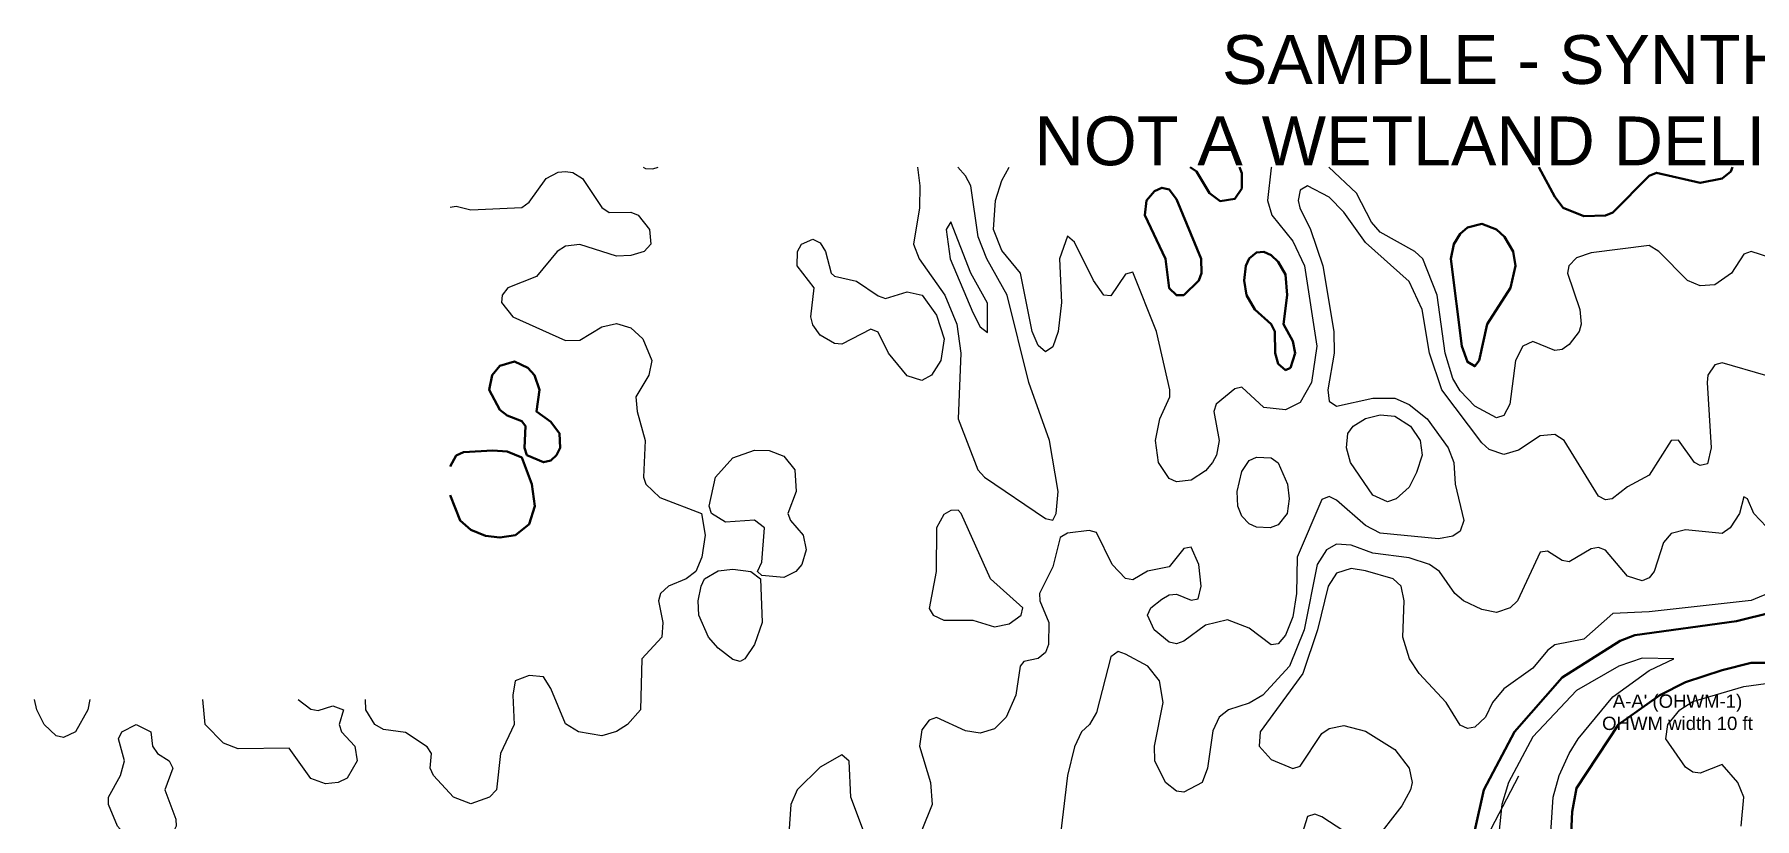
# Model space of a CAD drawing. Extents: x 6810325 to 6812275, y 1878569 to 1880689.
# Drawn here: x 6810333 to 6811108, y 1880336 to 1880689 of the extents above; entities that cross this region are included whole.
import ezdxf

# ---------------------------------------------------------------- set-up
doc = ezdxf.new("R2010")
doc.units = 21
doc.header["$LTSCALE"] = 10
doc.header["$MEASUREMENT"] = 0
for name, color, linetype, lineweight in [('ANNO-LABELS', 7, 'CONTINUOUS', 18), ('ANNO-SAMPLE', 1, 'CONTINUOUS', 35), ('TOPO-CONTOUR-MAJOR', 34, 'CONTINUOUS', 30), ('TOPO-CONTOUR-MINOR', 36, 'CONTINUOUS', 13)]:
    doc.layers.add(name, color=color, linetype=linetype, lineweight=lineweight)
doc.styles.add('LABEL', font='arial.ttf')

msp = doc.modelspace()

# ---------------------------------------------------------------- linework, layer by layer
at = {"layer": 'ANNO-LABELS'}
msp.add_lwpolyline([(6811001.94, 1880354.73), (6810939.4, 1880235.1)], dxfattribs=at)
at = {"layer": 'TOPO-CONTOUR-MAJOR'}
for points, elevation in [([(6810876.1, 1880629.41), (6810877.15, 1880626.6), (6810877.15, 1880619.77), (6810873.87, 1880615.1), (6810867.31, 1880614.1), (6810862.48, 1880617.64), (6810856.66, 1880627.48), (6810853.78, 1880629.41)], 205), ([(6811098.33, 1880629.41), (6811097.58, 1880627.48), (6811093.68, 1880624.26), (6811083.84, 1880622.29), (6811064.16, 1880626.87), (6811060.88, 1880625.51), (6811044.47, 1880608.88), (6811041.19, 1880607.62), (6811031.35, 1880607.35), (6811022.07, 1880611.07), (6811018.23, 1880616.04), (6811011.06, 1880629.41)], 205), ([(6810520.11, 1880494.44), (6810522.82, 1880499.45), (6810526.1, 1880500.86), (6810539.22, 1880501.68), (6810545.79, 1880501.2), (6810552.35, 1880498.48), (6810556.88, 1880486.4), (6810558.3, 1880476.56), (6810555.63, 1880468.41), (6810549.55, 1880463.44)], 205), ([(6810549.55, 1880463.44), (6810542.5, 1880462.34), (6810535.94, 1880463.12), (6810529.38, 1880465.87), (6810524.52, 1880470), (6810520.11, 1880481.44)], 205), ([(6811116.65, 1880428.8), (6811100.25, 1880424.71), (6811054.31, 1880418.41), (6811047.75, 1880415.8), (6811021.51, 1880399.26), (6811000.07, 1880374.85), (6810986.21, 1880348.61), (6810982.14, 1880330.51)], 200), ([(6811024.9, 1880312.52), (6811026.14, 1880338.77), (6811028.07, 1880349.43), (6811047.04, 1880378.14), (6811065.57, 1880391.26), (6811077.28, 1880397.25), (6811093.68, 1880402.61), (6811106.81, 1880405.89), (6811119.93, 1880405.93)], 200)]:
    msp.add_lwpolyline(points, dxfattribs=dict(at, elevation=elevation))
at = {"layer": 'TOPO-CONTOUR-MAJOR', "elevation": 205}
for points in [[(6810850.92, 1880571.7), (6810847.62, 1880571.65), (6810844.34, 1880574.76), (6810842.6, 1880588.11), (6810833.36, 1880607.79), (6810834.17, 1880614.36), (6810837.78, 1880618.5), (6810841.06, 1880620.07), (6810844.34, 1880619.38), (6810847.62, 1880614.88), (6810858.76, 1880588.11), (6810858.92, 1880581.55), (6810857.71, 1880578.27)], [(6810984.15, 1880542.18), (6810982.14, 1880539.6), (6810978.86, 1880541.57), (6810976.27, 1880548.74), (6810971.33, 1880588.11), (6810972.69, 1880594.67), (6810975.57, 1880599.36), (6810978.86, 1880602.15), (6810985.42, 1880603.76), (6810991.98, 1880601.3), (6810995.57, 1880597.95), (6810999.48, 1880591.39), (6811000.49, 1880584.83), (6810998.26, 1880574.99), (6810987.81, 1880558.58)], [(6810898.98, 1880538.9), (6810896.83, 1880537.86), (6810893.55, 1880540.71), (6810892.09, 1880545.46), (6810891.96, 1880555.3), (6810890.35, 1880558.58), (6810883, 1880565.14), (6810879.16, 1880571.7), (6810878.14, 1880578.27), (6810878.96, 1880584.83), (6810880.43, 1880588.16), (6810883.71, 1880590.95), (6810886.99, 1880591.19), (6810890.27, 1880589.76), (6810893.55, 1880586.76), (6810896.83, 1880581.06), (6810897.58, 1880571.7), (6810895.94, 1880558.58), (6810900.12, 1880550.94), (6810901.16, 1880545.46)], [(6810568.03, 1880499.53), (6810565.47, 1880497.19), (6810562.19, 1880496.37), (6810554.63, 1880499.53), (6810553.56, 1880502.81), (6810554.04, 1880512.65), (6810552.35, 1880514.85), (6810545.79, 1880517.35), (6810542.5, 1880520.02), (6810537.65, 1880529.05), (6810538.91, 1880535.62), (6810542.5, 1880539.79), (6810549.07, 1880541.75), (6810555.14, 1880538.9), (6810558.02, 1880535.62), (6810560.3, 1880529.05), (6810559.03, 1880519.21), (6810565.47, 1880514.59), (6810569.37, 1880509.37), (6810569.63, 1880502.81)]]:
    msp.add_lwpolyline(points, close=True, dxfattribs=at)
at = {"layer": 'TOPO-CONTOUR-MINOR'}
for points, elevation in [([(6810520.11, 1880611.27), (6810522.82, 1880611.74), (6810529.38, 1880610.17), (6810552.35, 1880611.14), (6810555.63, 1880613.55), (6810563.34, 1880624.2), (6810568.75, 1880627.1), (6810572.03, 1880627.47), (6810575.31, 1880626.96), (6810579.72, 1880624.2), (6810588.44, 1880611.13), (6810591.72, 1880608.91), (6810601.56, 1880609.08), (6810604.77, 1880607.79), (6810609.89, 1880601.23), (6810610.54, 1880594.67), (6810607.54, 1880591.39), (6810601.56, 1880589.6), (6810595, 1880589.28), (6810578.59, 1880594.48), (6810572.03, 1880593.73), (6810568.23, 1880591.39), (6810558.91, 1880580.15), (6810545.99, 1880574.99), (6810543.5, 1880571.7), (6810543.22, 1880568.42), (6810548.25, 1880561.86), (6810572.03, 1880551.16), (6810578.59, 1880551.42), (6810588.44, 1880557.46), (6810595, 1880558.92), (6810601.56, 1880556.9), (6810606.95, 1880552.02), (6810611.04, 1880542.18), (6810609.58, 1880535.62), (6810603.85, 1880525.77), (6810604.34, 1880519.21), (6810608.02, 1880506.09), (6810607.17, 1880489.68), (6810608.23, 1880486.4), (6810614.68, 1880480.41), (6810633.47, 1880473.28), (6810635.01, 1880463.44), (6810633.52, 1880453.59), (6810630.82, 1880447.03), (6810626.45, 1880443.75), (6810618.58, 1880440.47), (6810614.96, 1880437.19), (6810614, 1880433.91), (6810615.91, 1880424.07), (6810615.48, 1880417.51), (6810606.44, 1880407.66), (6810605.86, 1880384.7), (6810599.96, 1880378.14), (6810595, 1880375.01), (6810588.44, 1880373), (6810577.93, 1880374.85), (6810572.03, 1880378.33), (6810565.47, 1880394.39), (6810562.19, 1880399.52), (6810555.63, 1880400.2), (6810549.41, 1880397.82), (6810548.26, 1880391.26), (6810548.92, 1880378.14), (6810542.71, 1880365.01), (6810540.87, 1880348.61), (6810537.77, 1880345.33)], 204), ([(6810607.11, 1880629.41), (6810608.12, 1880628.79), (6810611.4, 1880628.57), (6810613.81, 1880629.41)], 203), ([(6810730.78, 1880629.41), (6810731.89, 1880620.92), (6810731.7, 1880611.07), (6810729.02, 1880594.67), (6810731.61, 1880588.11), (6810743.17, 1880571.7), (6810748.55, 1880558.58), (6810750.42, 1880545.46), (6810749.18, 1880515.93), (6810758.01, 1880492.96), (6810760.97, 1880489.68), (6810788.57, 1880471.01), (6810791.85, 1880470.28), (6810793.41, 1880473.28), (6810794.22, 1880483.12), (6810790.33, 1880506.09), (6810780.97, 1880532.33), (6810771.24, 1880571.7), (6810762.09, 1880588.11), (6810758.16, 1880597.95), (6810754.85, 1880620.92), (6810752.48, 1880625.5), (6810749.02, 1880629.41)], 203), ([(6810890.53, 1880629.41), (6810890.27, 1880629.06), (6810888.73, 1880614.36), (6810890.59, 1880607.79), (6810900.12, 1880596.05), (6810905.37, 1880584.83), (6810910.99, 1880548.74), (6810908.46, 1880532.33), (6810903.4, 1880523.28), (6810896.83, 1880520.03), (6810886.99, 1880521.08), (6810877.15, 1880530.18), (6810873.87, 1880529.38), (6810865.56, 1880522.49), (6810864.43, 1880519.21), (6810866.89, 1880506.09), (6810865.75, 1880499.53), (6810863.88, 1880496.25), (6810860.75, 1880492.45), (6810854.18, 1880488.24), (6810847.62, 1880487.54), (6810844.34, 1880489.03), (6810839.59, 1880496.25), (6810838.15, 1880506.09), (6810840.14, 1880515.93), (6810844.69, 1880525.77), (6810844.62, 1880529.05), (6810838.67, 1880555.3), (6810827.94, 1880581.99), (6810824.66, 1880581.07), (6810818.09, 1880571.36), (6810814.81, 1880571.63), (6810810.24, 1880578.27), (6810801.69, 1880595.52), (6810798.41, 1880598.3), (6810794.94, 1880588.11), (6810795.78, 1880568.42), (6810794.3, 1880555.3), (6810791.85, 1880548.44), (6810788.57, 1880546.08), (6810785.29, 1880549.05), (6810782.58, 1880555.3), (6810777.21, 1880581.55), (6810768.88, 1880591.75), (6810765.15, 1880601.23), (6810765.98, 1880614.36), (6810768.88, 1880623.43), (6810772.09, 1880629.41)], 204), ([(6811119.93, 1880587.12), (6811106.81, 1880591.33), (6811103.53, 1880590.21), (6811097.93, 1880581.55), (6811090.4, 1880576.32), (6811083.84, 1880575.86), (6811078.16, 1880578.27), (6811065.19, 1880591.39), (6811060.88, 1880594.01), (6811034.63, 1880590.77), (6811028.07, 1880588.49), (6811024.66, 1880584.83), (6811024.01, 1880581.55), (6811029.49, 1880565.14), (6811030.14, 1880558.58), (6811029.24, 1880555.3), (6811024.79, 1880549.41), (6811021.51, 1880547.21), (6811018.23, 1880546.79), (6811008.38, 1880550.71), (6811003.77, 1880548.74), (6811000.57, 1880542.18), (6810997.98, 1880522.49), (6810995.26, 1880517.38), (6810991.98, 1880516.4), (6810982.14, 1880521.6), (6810975.57, 1880528.56), (6810972.29, 1880534.14), (6810968.79, 1880545.46), (6810965.15, 1880571.7), (6810958.8, 1880588.11), (6810955.15, 1880591.39), (6810939.49, 1880600.08), (6810935.57, 1880604.51), (6810928.8, 1880617.64), (6810916.36, 1880629.41)], 204), ([(6811113.37, 1880535.52), (6811093.68, 1880541.1), (6811090.4, 1880540.32), (6811087.24, 1880535.62), (6811086.96, 1880532.33), (6811088.85, 1880502.81), (6811087.12, 1880495.69), (6811083.84, 1880494.89), (6811081.29, 1880496.25), (6811074, 1880506.29), (6811070.72, 1880506.18), (6811060.88, 1880490.55), (6811051.03, 1880485.26), (6811044.18, 1880479.84), (6811041.19, 1880479.32), (6811037.91, 1880481.09), (6811022.53, 1880506.09), (6811018.23, 1880508.85), (6811011.66, 1880508.26), (6811001.82, 1880501.76), (6810995.26, 1880499.88), (6810988.7, 1880502.02), (6810985.42, 1880505.04), (6810967.32, 1880529.05), (6810961.78, 1880545.46), (6810958.47, 1880565.14), (6810952.61, 1880577.89), (6810932.92, 1880595.46), (6810923.08, 1880609.08), (6810916.52, 1880615.92), (6810906.76, 1880620.92), (6810903.4, 1880619), (6810902.53, 1880614.36), (6810903.31, 1880611.07), (6810908.13, 1880601.23), (6810913.63, 1880584.83), (6810918.65, 1880555.3), (6810918.68, 1880545.46), (6810915.89, 1880529.05), (6810916.52, 1880523.86), (6810919.8, 1880521.56), (6810936.2, 1880525.28), (6810946.05, 1880525.29), (6810952.61, 1880522.33), (6810960.71, 1880515.93), (6810970.21, 1880502.81), (6810972.79, 1880496.25), (6810973.38, 1880486.4), (6810977.25, 1880470), (6810975.57, 1880465.32), (6810972.29, 1880462.97), (6810965.73, 1880461.84), (6810939.49, 1880464.41), (6810932.92, 1880467.75), (6810919.8, 1880479.28), (6810916.52, 1880480.9), (6810913.24, 1880479.58), (6810901.99, 1880453.59), (6810901.8, 1880437.19), (6810900.12, 1880426.68), (6810896.83, 1880418.43), (6810893.55, 1880414.54), (6810890.27, 1880414.05), (6810880.43, 1880421.55), (6810870.59, 1880425.32), (6810860.75, 1880422.88), (6810850.9, 1880415.65), (6810847.62, 1880414.52), (6810844.34, 1880415.16), (6810837.58, 1880420.79), (6810834.56, 1880427.35), (6810836.05, 1880430.63), (6810841.06, 1880434.6), (6810844.34, 1880436.59), (6810847.62, 1880436.88), (6810854.18, 1880434.11), (6810857.46, 1880434.73), (6810858.82, 1880440.47), (6810857.78, 1880450.31), (6810854.18, 1880458.02), (6810850.9, 1880457.44), (6810844.34, 1880449.22), (6810834.5, 1880447.16), (6810827.94, 1880443.25), (6810824.66, 1880443.96), (6810818.6, 1880450.31), (6810811.53, 1880464.72), (6810808.25, 1880465.56), (6810798.41, 1880464.39), (6810795.13, 1880462.44), (6810791.85, 1880449.15), (6810785.85, 1880437.19), (6810786.04, 1880433.91), (6810790.08, 1880424.07), (6810789.92, 1880414.22), (6810788.57, 1880410.61), (6810785.29, 1880407.82), (6810778.72, 1880406.46), (6810777.09, 1880404.38), (6810775.2, 1880391.26), (6810770.79, 1880381.42), (6810765.6, 1880376.1), (6810759.04, 1880374.18), (6810752.48, 1880375.26), (6810739.35, 1880381.28), (6810736.07, 1880380.02), (6810732.79, 1880375.69), (6810731.67, 1880368.29), (6810736.74, 1880351.89), (6810737.45, 1880342.05), (6810732.79, 1880330.44)], 203), ([(6811116.65, 1880464.24), (6811108.01, 1880473.28), (6811105.16, 1880479.84), (6811103.53, 1880480.78), (6811101.63, 1880473.28), (6811097.29, 1880466.72), (6811093.68, 1880464.26), (6811077.28, 1880465.81), (6811070.72, 1880464.16), (6811067.22, 1880460.16), (6811063.12, 1880447.03), (6811060.88, 1880444.19), (6811057.6, 1880442.83), (6811051.03, 1880444.98), (6811041.19, 1880456.7), (6811037.91, 1880457.86), (6811034.63, 1880457.37), (6811024.79, 1880451.44), (6811021.51, 1880452.06), (6811014.94, 1880456.3), (6811011.66, 1880455.79), (6811001.49, 1880433.91), (6810998.16, 1880430.63), (6810991.98, 1880428.55), (6810985.42, 1880430.01), (6810977.15, 1880433.91), (6810973.14, 1880437.19), (6810966.21, 1880447.03), (6810961.79, 1880450.31), (6810952.61, 1880453.17), (6810936.2, 1880455.4), (6810926.36, 1880459), (6810919.8, 1880459.41), (6810915.3, 1880456.88), (6810911.02, 1880450.31), (6810905.24, 1880420.79), (6810898.66, 1880404.38), (6810886.56, 1880391.26), (6810880.43, 1880387.76), (6810871.06, 1880384.7), (6810866.84, 1880381.42), (6810864.03, 1880375.31), (6810861.56, 1880358.45), (6810859.16, 1880351.89), (6810850.9, 1880347.59), (6810847.62, 1880348.03), (6810842.64, 1880351.89), (6810837.79, 1880361.73), (6810837.72, 1880368.29), (6810841.66, 1880387.98), (6810839.9, 1880397.82), (6810834.65, 1880404.38), (6810824.66, 1880409.82), (6810821.38, 1880410.95), (6810818.09, 1880408.58), (6810811.53, 1880383.53), (6810808.38, 1880378.14), (6810804.77, 1880374.85), (6810801.69, 1880367.98), (6810798.49, 1880355.17), (6810794.58, 1880322.36)], 202), ([(6811116.65, 1880438.03), (6811106.81, 1880434.07), (6811060.88, 1880428.89), (6811044.47, 1880428.13), (6811031.35, 1880416.56), (6811018.23, 1880413.99), (6811014.94, 1880411.49), (6811008.38, 1880403.51), (6810995.26, 1880394.21), (6810990.23, 1880387.98), (6810987.03, 1880381.42), (6810982.14, 1880376.91), (6810978.86, 1880376.26), (6810975.57, 1880377.87), (6810969.33, 1880387.98), (6810957.04, 1880401.1), (6810952.67, 1880407.66), (6810949.76, 1880417.51), (6810950.26, 1880433.91), (6810948.91, 1880440.47), (6810945.42, 1880443.75), (6810932.92, 1880447.31), (6810926.36, 1880448.38), (6810919.8, 1880446.38), (6810916.09, 1880440.47), (6810911.3, 1880420.79), (6810904.63, 1880401.1), (6810885.39, 1880374.85), (6810884.89, 1880368.29), (6810890.27, 1880362.28), (6810900.12, 1880358.26), (6810903.4, 1880359.37), (6810913.24, 1880373.97), (6810916.52, 1880376.26), (6810923.08, 1880377.72), (6810932.92, 1880375.15), (6810946.05, 1880366.86), (6810952.61, 1880358.45), (6810953.92, 1880351.89), (6810953.16, 1880348.61), (6810949.33, 1880341.36), (6810936.2, 1880324.53)], 201), ([(6811015.5, 1880315.8), (6811017.5, 1880345.33), (6811020.2, 1880355.17), (6811024.81, 1880365.01), (6811028.83, 1880371.57), (6811044.47, 1880390.6), (6811060.88, 1880402.43), (6811071.9, 1880407.66), (6811057.6, 1880408.04), (6811047.11, 1880404.38), (6811028.07, 1880393.46), (6811008.38, 1880372.57), (6810997.38, 1880351.89), (6810994.4, 1880342.05), (6810992.95, 1880328.92)], 199), ([(6811102.38, 1880332.2), (6811103.52, 1880345.33), (6811100.78, 1880351.89), (6811093.68, 1880360.13), (6811083.84, 1880356.14), (6811080.56, 1880356.61), (6811077.28, 1880358.87), (6811068.4, 1880371.57), (6811069.29, 1880378.14), (6811074.62, 1880384.7), (6811080.56, 1880388.54), (6811103.53, 1880395.27), (6811113.37, 1880396.55)], 201), ([(6810351.12, 1880374.85), (6810345.65, 1880372.26), (6810342.37, 1880373.05), (6810336.92, 1880378.14), (6810333.58, 1880384.7), (6810332.52, 1880389.41)], 204), ([(6810357.56, 1880389.41), (6810356.57, 1880384.7), (6810351.12, 1880374.85)], 204), ([(6810451.55, 1880389.41), (6810457.2, 1880384.97), (6810460.48, 1880384.43), (6810467.05, 1880386.48), (6810471.9, 1880384.7), (6810469.91, 1880378.14), (6810470.96, 1880374.85), (6810477.1, 1880368.29), (6810478.03, 1880361.73), (6810473.61, 1880353.88), (6810469.6, 1880351.89), (6810463.76, 1880351.39), (6810457.2, 1880353.75), (6810447.36, 1880367.36), (6810424.39, 1880367.2), (6810417.83, 1880369.7), (6810409.54, 1880378.14), (6810408.45, 1880389.41)], 204), ([(6810537.77, 1880345.33), (6810529.38, 1880342.26), (6810521.47, 1880345.33), (6810512.58, 1880355.17), (6810511.08, 1880358.45), (6810511.56, 1880365.01), (6810509.7, 1880367.99), (6810499.85, 1880374.5), (6810490.01, 1880375.84), (6810485.99, 1880378.14), (6810481.98, 1880384.7), (6810481.91, 1880389.41)], 204), ([(6810706.89, 1880328.92), (6810700.8, 1880345.33), (6810699.98, 1880361.52), (6810696.7, 1880364.48), (6810686.86, 1880358.84), (6810676.56, 1880348.61), (6810673.69, 1880342.05), (6810672.77, 1880328.92)], 203), ([(6810929.64, 1880325.82), (6810913.24, 1880336.48), (6810909.96, 1880337.71), (6810906.68, 1880336.61), (6810904.35, 1880328.92)], 201)]:
    msp.add_lwpolyline(points, dxfattribs=dict(at, elevation=elevation))
for points, elevation in [([(6810762.32, 1880554.88), (6810762.32, 1880567.99), (6810754.83, 1880581.55), (6810745.92, 1880604.74), (6810743.7, 1880601.23), (6810745.48, 1880588.11), (6810755.76, 1880563.87), (6810759.04, 1880557.46)], 202), ([(6810737.14, 1880535.62), (6810732.79, 1880533.22), (6810726.23, 1880535.24), (6810717.8, 1880545.46), (6810713.11, 1880554.98), (6810709.83, 1880556.32), (6810696.7, 1880549.55), (6810693.42, 1880549.82), (6810686.86, 1880553.62), (6810683.58, 1880558.33), (6810682.74, 1880561.86), (6810684.25, 1880574.99), (6810676.5, 1880584.83), (6810676.64, 1880591.39), (6810678.55, 1880594.67), (6810683.58, 1880596.85), (6810686.86, 1880595.27), (6810689.32, 1880591.39), (6810691.87, 1880581.55), (6810693.42, 1880580.18), (6810703.27, 1880577.91), (6810713.11, 1880571.33), (6810716.39, 1880570.12), (6810726.23, 1880573.19), (6810732.98, 1880571.7), (6810739.35, 1880562.69), (6810742.85, 1880552.02), (6810741.33, 1880542.18)], 204), ([(6810946.7, 1880479.84), (6810942.77, 1880478.56), (6810936.2, 1880481.54), (6810926.15, 1880496.25), (6810924.3, 1880502.81), (6810924.96, 1880509.37), (6810927.32, 1880512.65), (6810932.92, 1880516.08), (6810939.49, 1880517.78), (6810946.05, 1880517.18), (6810953.14, 1880512.65), (6810957.48, 1880506.09), (6810958.37, 1880499.53), (6810955.89, 1880491.7), (6810952.61, 1880485.05)], 204), ([(6810676, 1880447.03), (6810670.46, 1880444.31), (6810660.61, 1880445.24), (6810658.64, 1880447.03), (6810660.61, 1880451.25), (6810661.83, 1880466.72), (6810657.33, 1880470.22), (6810644.21, 1880469.28), (6810637.9, 1880473.28), (6810636.79, 1880476.56), (6810639.66, 1880489.68), (6810647.49, 1880498.3), (6810657.33, 1880501.76), (6810663.9, 1880501.71), (6810670.46, 1880499.01), (6810675.43, 1880492.96), (6810676.07, 1880483.12), (6810672.41, 1880473.28), (6810673.54, 1880470), (6810679.3, 1880463.44), (6810680.62, 1880456.88), (6810678.67, 1880450.31)], 204), ([(6810889.95, 1880466.72), (6810883.71, 1880467.06), (6810880.43, 1880468.57), (6810877.15, 1880471.96), (6810875.34, 1880476.56), (6810874.93, 1880483.12), (6810877.15, 1880492.19), (6810880.43, 1880497.08), (6810883.71, 1880498.63), (6810890.27, 1880498.28), (6810893.55, 1880496.07), (6810897.65, 1880486.4), (6810898.44, 1880479.84), (6810897.57, 1880473.28), (6810893.55, 1880468.08)], 204), ([(6810772.16, 1880423.46), (6810777.52, 1880427.35), (6810778.37, 1880430.63), (6810763.71, 1880443.75), (6810750.44, 1880473.28), (6810749.2, 1880474.71), (6810745.92, 1880474.6), (6810742.64, 1880472.74), (6810739.38, 1880466.72), (6810739.22, 1880447.03), (6810736.07, 1880430.34), (6810737.87, 1880427.35), (6810742.64, 1880425.21), (6810755.76, 1880425.11), (6810765.6, 1880422.18)], 203), ([(6810653, 1880407.66), (6810650.77, 1880406.51), (6810647.49, 1880407.35), (6810640.93, 1880412.49), (6810636.61, 1880417.51), (6810632.19, 1880427.35), (6810631.87, 1880433.91), (6810633.26, 1880440.47), (6810634.8, 1880443.75), (6810640.93, 1880447.34), (6810647.49, 1880448.06), (6810655.7, 1880447.03), (6810660.06, 1880443.75), (6810660.73, 1880424.07), (6810657.33, 1880414.23)], 204), ([(6810389.46, 1880325.64), (6810381.74, 1880324.29), (6810375.18, 1880326.49), (6810370.02, 1880332.2), (6810365.93, 1880342.05), (6810365.92, 1880345.33), (6810371.37, 1880355.17), (6810373.1, 1880361.73), (6810370.47, 1880371.57), (6810371.9, 1880374.85), (6810378.46, 1880378.05), (6810385.05, 1880374.85), (6810385.76, 1880368.29), (6810388, 1880365.01), (6810393.35, 1880361.73), (6810394.99, 1880358.45), (6810391.35, 1880348.61), (6810396.36, 1880335.48), (6810396.44, 1880332.2), (6810394.79, 1880328.92)], 204)]:
    msp.add_lwpolyline(points, close=True, dxfattribs=dict(at, elevation=elevation))

# ---------------------------------------------------------------- texts
at = {"layer": 'ANNO-LABELS', "insert": (6811073.59, 1880383.58), "char_height": 6, "attachment_point": 5, "style": 'LABEL'}
msp.add_mtext("A-A' (OHWM-1)\\POHWM width 10 ft", dxfattribs=at)
at = {"layer": 'ANNO-SAMPLE', "insert": (6811300.11, 1880659.41), "char_height": 22, "width": 1500, "attachment_point": 5, "style": 'LABEL'}
msp.add_mtext('SAMPLE - SYNTHETIC FIELD DATA FOR DEMONSTRATION\\PNOT A WETLAND DELINEATION - NOT FOR REGULATORY SUBMITTAL', dxfattribs=at)

doc.saveas('drawing.dxf')
